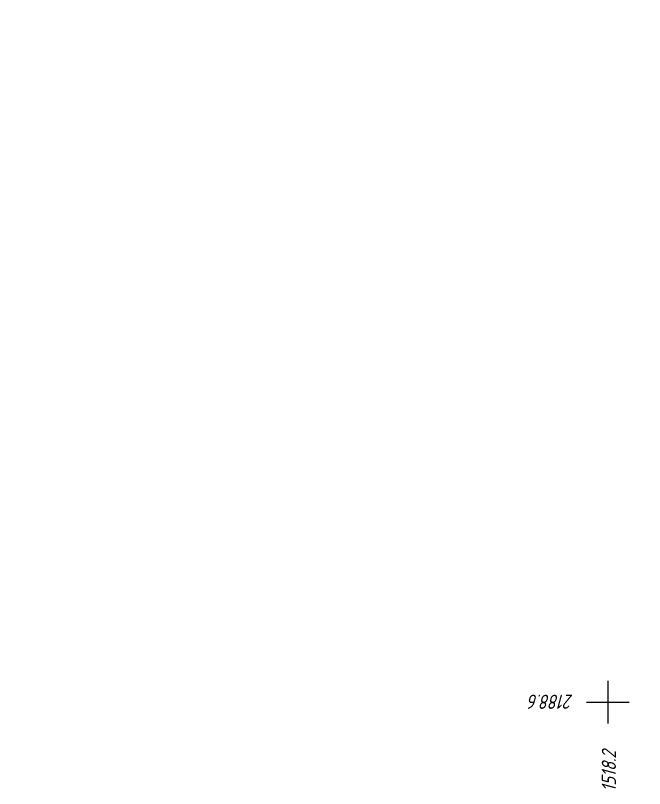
# Model space of a CAD drawing. Extents: x 1517348 to 1518464, y 2188576 to 2190606.
# Drawn here: x 1518033.4 to 1518210.3, y 2188575.7 to 2188793.2 of the extents above; entities that cross this region are included whole.
import ezdxf

# ---------------------------------------------------------------- set-up
doc = ezdxf.new("R2010")
doc.units = 0
doc.layers.add('ИИ_ГЕОСЕТКА_025', color=3, linetype='Continuous', lineweight=25)
doc.layers.add('ИИ_РАЗМЕР_025', color=7, linetype='Continuous', lineweight=25)
doc.styles.add('VNIPISIMPLEXCUR', font='simplex.shx', dxfattribs={"width": 0.8, "oblique": 15})
doc.dimstyles.new('ИИ-2000-м-dm$0', dxfattribs={"dimscale": 2, "dimtxt": 2.5, "dimasz": 2.5, "dimexe": 1.25, "dimexo": 0, "dimgap": 1, "dimtad": 1, "dimtoh": 1, "dimzin": 1, "dimdsep": 46, "dimtxsty": 'VNIPISIMPLEXCUR', "dimblk": 'OBLIQUE', "dimcen": 2.5, "dimaunit": 1, "dimadec": 4, "dimazin": 0, "dimtfac": 1, "dimtmove": 1, "dimatfit": 2, "dimfxl": 1, "dimarcsym": 0})
doc.dimstyles.new('ИИ-2000-м-dm$2', dxfattribs={"dimscale": 2, "dimtxt": 2.5, "dimasz": 2.5, "dimexe": 1.25, "dimexo": 0, "dimgap": 1, "dimtad": 2, "dimtoh": 1, "dimzin": 1, "dimdsep": 46, "dimtxsty": 'VNIPISIMPLEXCUR', "dimcen": 2.5, "dimaunit": 1, "dimazin": 0, "dimtfac": 1, "dimtmove": 1, "dimatfit": 2, "dimfxl": 1, "dimarcsym": 0})

# ---------------------------------------------------------------- blocks, each defined once
blk = doc.blocks.new('*D23')
at = {"layer": 'Defpoints', "color": 0, "transparency": 16777216}
for p in [(1517433.62, 2190485.82), (1517814.44, 2189993.77), (1517710.22, 2189950.84), (1517583.52, 2189878.79), (1518412.38, 2188627.85)]:
    blk.add_point(p, dxfattribs=at)
at = {"layer": 'ИИ_РАЗМЕР_025', "color": 0, "lineweight": -2, "transparency": 16777216}
for p, q in [((1517701.87, 2189947.56), (1517694.82, 2189960.94)), ((1517709.2, 2189948.67), (1517701.87, 2189947.56))]:
    blk.add_line(p, q, dxfattribs=at)
blk.add_arc((1517718.1, 2189945.8), 9.35, 142.4771, 181.7709, dxfattribs=at)
at = {"layer": 'ИИ_РАЗМЕР_025', "color": 0, "transparency": 16777216}
for points in [[(1517710.25, 2189952), (1517711.11, 2189950.98), (1517713.74, 2189954.07)], [(1517709.4, 2189945.67), (1517708.1, 2189945.35), (1517709.73, 2189941.63)]]:
    blk.add_solid(points, dxfattribs=at)
at = {"layer": 'ИИ_РАЗМЕР_025', "color": 0, "transparency": 16777216, "insert": (1517695.12, 2189953.12), "char_height": 4, "attachment_point": 5, "rotation": 117.7798, "style": 'VNIPISIMPLEXCUR'}
blk.add_mtext("88°41'", dxfattribs=at)
blk = doc.blocks.new('_Oblique')
at = {"color": 0, "linetype": 'ByBlock', "lineweight": -2}
blk.add_line((-0.5, -0.5), (0.5, 0.5), dxfattribs=at)
blk = doc.blocks.new('*D27')
at = {"layer": 'Defpoints', "color": 0, "transparency": 16777216}
for p in [(1517483.76, 2190304.73), (1518396.8, 2188657.42), (1518396.8, 2188657.42)]:
    blk.add_point(p, dxfattribs=at)
at = {"layer": 'ИИ_РАЗМЕР_025', "color": 0, "lineweight": -2, "transparency": 16777216}
for p, q in [((1517483.76, 2190304.73), (1517481.57, 2190303.52)), ((1517483.76, 2190304.73), (1518396.8, 2188657.42)), ((1518396.8, 2188657.42), (1518394.62, 2188656.2))]:
    blk.add_line(p, q, dxfattribs=at)
at = {"layer": 'ИИ_РАЗМЕР_025', "color": 0, "lineweight": -2, "transparency": 16777216, "xscale": 4, "yscale": 4, "zscale": 4}
for p, rotation in [((1517483.76, 2190304.73), 118.9980081626661), ((1518396.8, 2188657.42), 298.9980081626661)]:
    blk.add_blockref('_Oblique', p, dxfattribs=dict(at, rotation=rotation))
at = {"layer": 'ИИ_РАЗМЕР_025', "color": 0, "transparency": 16777216, "insert": (1517937.66, 2189479.62), "char_height": 4, "attachment_point": 5, "rotation": 118.998, "style": 'VNIPISIMPLEXCUR'}
blk.add_mtext('1883.43', dxfattribs=at)
blk = doc.blocks.new('ИИ05012')
at = {"color": 0, "linetype": 'Continuous', "lineweight": 25, "flags": 128}
for points in [[(0, 3), (0, -3)], [(-3, 0), (3, 0)]]:
    blk.add_lwpolyline(points, dxfattribs=at)

msp = doc.modelspace()

# ---------------------------------------------------------------- block references
at = {"layer": 'ИИ_ГЕОСЕТКА_025', "xscale": 2, "yscale": 2, "zscale": 2}
msp.add_blockref('ИИ05012', (1518200, 2188600), dxfattribs=at)

# ---------------------------------------------------------------- texts
at = {"layer": 'ИИ_ГЕОСЕТКА_025', "color": 7, "style": 'VNIPISIMPLEXCUR', "oblique": 15, "width": 0.8}
for s, rotation, p in [('2188.6', 180, (1518190.227, 2188602.146)), ('1518.2', 90, (1518202.267, 2188574.889))]:
    msp.add_text(s, height=4, rotation=rotation, dxfattribs=at).set_placement(p)

# ---------------------------------------------------------------- dimensions: what is measured, and where the dimension line sits
at = {"layer": 'ИИ_РАЗМЕР_025'}
dim = msp.add_angular_dim_2l(base=(1517710.224, 2189950.843), line1=((1518412.378, 2188627.85), (1517433.622, 2190485.815)), line2=((1517814.441, 2189993.765), (1517583.525, 2189878.795)), dimstyle='ИИ-2000-м-dm$2', override={"dimtxt": 2, "dimasz": 2, "dimgap": 0.5}, dxfattribs=at)
dim.commit()
dim.dimension.update_dxf_attribs({"geometry": '*D23', "text_midpoint": (1517695.12, 2189953.116), "dimtype": 162})
dim = msp.add_aligned_dim(p1=(1517483.755, 2190304.733), p2=(1518396.803, 2188657.416), distance=0, dimstyle='ИИ-2000-м-dm$0', override={"dimtxt": 2, "dimasz": 2, "dimgap": 0.5, "dimzin": 0}, dxfattribs=at)
dim.commit()
dim.dimension.update_dxf_attribs({"geometry": '*D27', "text_midpoint": (1517937.655, 2189479.62)})

doc.saveas('drawing.dxf')
